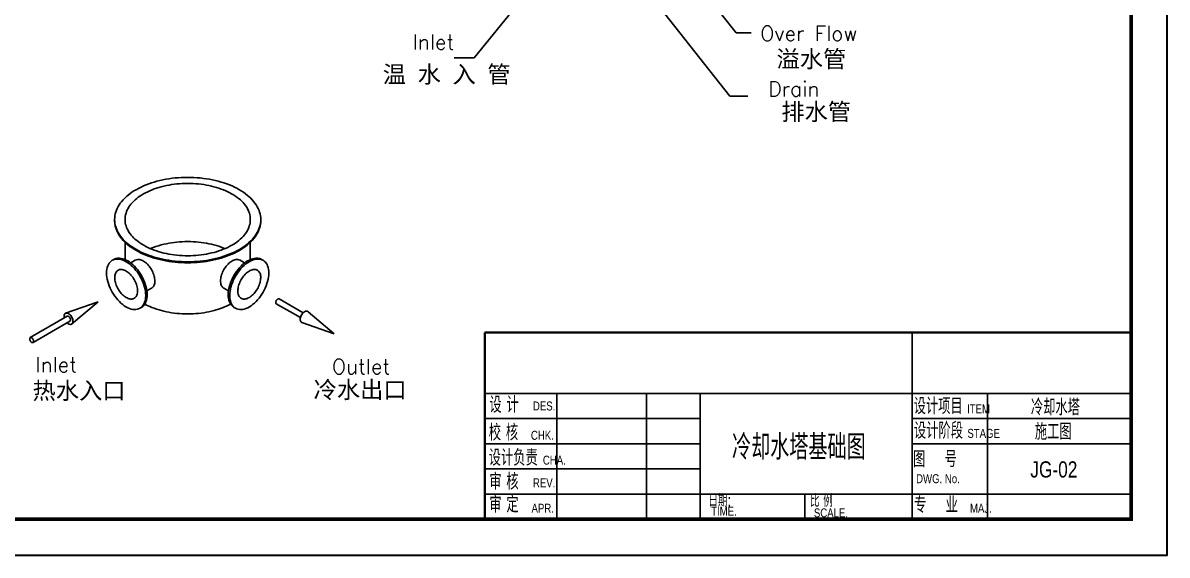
# Model space of a CAD drawing. Extents: x 35568 to 61186, y -11062 to 6868.
# Drawn here: x 54475 to 61186, y -11062 to -7941 of the extents above; entities that cross this region are included whole.
import ezdxf
from ezdxf.enums import TextEntityAlignment as Align

# ---------------------------------------------------------------- set-up
doc = ezdxf.new("R2010")
doc.units = 0
doc.header["$LTSCALE"] = 4
doc.layers.get('0').update_dxf_attribs({"linetype": 'CONTINUOUS'})
for name, color, linetype in [('D', 7, 'CONTINUOUS'), ('PUB_TITLE', 4, 'CONTINUOUS'), ('TUKUANG', 2, 'CONTINUOUS')]:
    doc.layers.add(name, color=color, linetype=linetype)
doc.styles.add('FSD', font='mon.shx', dxfattribs={"width": 0.8, "bigfont": 'fsd.shx'})
doc.styles.add('ROMANS', font='romans', dxfattribs={"bigfont": 'china'})
doc.styles.get("Standard").update_dxf_attribs({"font": 'ISOCP'})

msp = doc.modelspace()

# ---------------------------------------------------------------- linework, layer by layer
at = {"color": 7}
for p, q in [((55013.4, -9094.4), (55013.4, -9100.4)), ((55870.6, -9094.4), (55870.6, -9100.4)), ((55074.6, -9328.9), (55074.6, -9228.2)), ((55809.3, -9328.9), (55809.3, -9227.6)), ((55008.4, -9328.3), (54999.7, -9333.3)), ((55875.6, -9328.3), (55884.2, -9333.3)), ((55134.7, -9333.2), (55107.9, -9348.7)), ((55749.2, -9333.2), (55776.1, -9348.7)), ((55229.6, -9497.5), (55202.8, -9513.1)), ((55654.3, -9497.5), (55681.2, -9513.1)), ((54916.2, -9575.9), (54724.6, -9644.1)), ((54761.4, -9707.7), (54916.2, -9575.9)), ((55961.8, -9588), (56102.8, -9669.4)), ((55978.4, -9559.4), (56119.3, -9640.8)), ((54734.7, -9661.6), (54518.5, -9786.4)), ((55170.6, -9609.4), (55162, -9614.4)), ((55713.3, -9609.4), (55722, -9614.4)), ((56300.7, -9764.6), (56148.2, -9634.6)), ((54751.3, -9690.2), (54535.1, -9815)), ((56112.1, -9697.6), (56300.7, -9764.6))]:
    msp.add_line(p, q, dxfattribs=at)
for points in [[(55745.1, -9269.4, 0.091621), (55830.5, -9198.9, 0.133827), (55869, -9115.9, 0.1493), (55856, -9030.3, 0.111921), (55793.1, -8952.4, 0.075912), (55687.8, -8891.6, 0.057376), (55552.9, -8855.3, 0.05077), (55404.6, -8847.8, 0.052885), (55260.8, -8870.1, 0.064782), (55138.9, -8919.4, 0.091621), (55053.5, -8989.8, 0.133827), (55014.9, -9072.8, 0.1493), (55027.9, -9158.4, 0.111921), (55090.8, -9236.3, 0.075912), (55196.1, -9297.1, 0.057376), (55331, -9333.4, 0.05077), (55479.3, -9340.9, 0.052885), (55623.1, -9318.7, 0.064782), (55745.1, -9269.4)], [(55701.8, -9244.4, 0.091621), (55775, -9184, 0.133827), (55808, -9112.8, 0.1493), (55796.9, -9039.5, 0.111921), (55742.9, -8972.7, 0.075912), (55652.7, -8920.6, 0.057376), (55537.1, -8889.5, 0.05077), (55409.9, -8883, 0.052885), (55286.7, -8902.1, 0.064782), (55182.2, -8944.4, 0.091621), (55109, -9004.7, 0.133827), (55075.9, -9075.9, 0.1493), (55087.1, -9149.3, 0.111921), (55141, -9216, 0.075912), (55231.2, -9268.1, 0.057376), (55346.9, -9299.3, 0.05077), (55474, -9305.7, 0.052885), (55597.2, -9286.6, 0.064782), (55701.8, -9244.4)], [(54966.1, -9407.6, -0.091621), (54973, -9366.3, -0.133827), (54992.9, -9337.9, -0.1493), (55023.5, -9326, -0.111921), (55060.9, -9331.9, -0.075912), (55100.8, -9354.9, -0.057376), (55138.2, -9392.2, -0.05077), (55168.7, -9439.4, -0.052885), (55188.7, -9490.8, -0.064782), (55195.6, -9540.1, -0.091621), (55188.7, -9581.4, -0.133827), (55168.7, -9609.8, -0.1493), (55138.2, -9621.7, -0.111921), (55100.8, -9615.8, -0.075912), (55060.9, -9592.8, -0.057376), (55023.5, -9555.5, -0.05077), (54992.9, -9508.3, -0.052885), (54973, -9456.9, -0.064782), (54966.1, -9407.6)], [(55917.8, -9407.6, 0.091621), (55910.9, -9366.3, 0.133827), (55891, -9337.9, 0.1493), (55860.5, -9326, 0.111921), (55823, -9331.9, 0.075912), (55783.2, -9354.9, 0.057376), (55745.7, -9392.2, 0.05077), (55715.2, -9439.4, 0.052885), (55695.3, -9490.8, 0.064782), (55688.4, -9540.1, 0.091621), (55695.3, -9581.4, 0.133827), (55715.2, -9609.8, 0.1493), (55745.7, -9621.7, 0.111921), (55783.2, -9615.8, 0.075912), (55823, -9592.8, 0.057376), (55860.5, -9555.5, 0.05077), (55891, -9508.3, 0.052885), (55910.9, -9456.9, 0.064782), (55917.8, -9407.6)], [(55013.7, -9435.1, -0.091621), (55017.8, -9410.9, -0.133827), (55029.4, -9394.4, -0.1493), (55047.3, -9387.4, -0.111921), (55069.2, -9390.8, -0.075912), (55092.5, -9404.3, -0.057376), (55114.4, -9426.1, -0.05077), (55132.3, -9453.7, -0.052885), (55143.9, -9483.8, -0.064782), (55148, -9512.6, -0.091621), (55143.9, -9536.8, -0.133827), (55132.3, -9553.4, -0.1493), (55114.4, -9560.3, -0.111921), (55092.5, -9556.9, -0.075912), (55069.2, -9543.5, -0.057376), (55047.3, -9521.6, -0.05077), (55029.4, -9494, -0.052885), (55017.8, -9464, -0.064782), (55013.7, -9435.1)], [(55870.2, -9435.1, 0.091621), (55866.2, -9410.9, 0.133827), (55854.5, -9394.4, 0.1493), (55836.7, -9387.4, 0.111921), (55814.8, -9390.8, 0.075912), (55791.4, -9404.3, 0.057376), (55769.5, -9426.1, 0.05077), (55751.7, -9453.7, 0.052885), (55740, -9483.8, 0.064782), (55736, -9512.6, 0.091621), (55740, -9536.8, 0.133827), (55751.7, -9553.4, 0.1493), (55769.5, -9560.3, 0.111921), (55791.4, -9556.9, 0.075912), (55814.8, -9543.5, 0.057376), (55836.7, -9521.6, 0.05077), (55854.5, -9494, 0.052885), (55866.2, -9464, 0.064782), (55870.2, -9435.1)], [(54526.8, -9787.2, 0.091621), (54522.8, -9785.7, 0.133827), (54519.3, -9786.1, 0.1493), (54516.7, -9788.1, 0.111921), (54515.3, -9791.7, 0.075912), (54515.3, -9796.4, 0.057376), (54516.7, -9801.6, 0.05077), (54519.3, -9806.7, 0.052885), (54522.8, -9811.1, 0.064782), (54526.8, -9814.2, 0.091621), (54530.8, -9815.7, 0.133827), (54534.3, -9815.4, 0.1493), (54536.9, -9813.3, 0.111921), (54538.3, -9809.7, 0.075912), (54538.3, -9805, 0.057376), (54536.9, -9799.8, 0.05077), (54534.3, -9794.7, 0.052885), (54530.8, -9790.4, 0.064782), (54526.8, -9787.2)]]:
    msp.add_lwpolyline(points, format="xyb", close=True, dxfattribs=at)
for points in [[(55013.4, -9100.4, 0.112167), (55027.9, -9164.4, 0.111921), (55090.8, -9242.3, 0.075912), (55196.1, -9303.1, 0.057376), (55331, -9339.4, 0.05077), (55479.3, -9346.9, 0.052885), (55623.1, -9324.7, 0.064782), (55745.1, -9275.4), (55745.1, -9275.4, 0.091621)], [(55745.1, -9275.4, 0.091621), (55830.5, -9204.9, 0.133827), (55869, -9121.9, 0.036521), (55870.6, -9100.4, 0.111921)], [(55660.6, -9264.8, 0.006187), (55652.7, -9261.6, 0.057376), (55537.1, -9230.5, 0.05077), (55409.9, -9224, 0.052885), (55286.7, -9243.1, 0.038412), (55223.3, -9264.9, 0.091621)], [(55008.4, -9328.3, -0.112167), (55032.1, -9321, -0.111921), (55069.6, -9326.9, -0.075912), (55109.4, -9349.9, -0.057376), (55146.9, -9387.2, -0.05077), (55177.4, -9434.4, -0.052885), (55197.3, -9485.8, -0.064782), (55204.2, -9535.1, -0.091621), (55197.3, -9576.4, -0.133827), (55177.4, -9604.8, -0.036521), (55170.6, -9609.4, -0.111921)], [(55875.6, -9328.3, 0.112167), (55851.8, -9321, 0.111921), (55814.4, -9326.9, 0.075912), (55774.5, -9349.9, 0.057376), (55737.1, -9387.2, 0.05077), (55706.5, -9434.4, 0.052885), (55686.6, -9485.8, 0.064782), (55679.7, -9535.1, 0.091621), (55686.6, -9576.4, 0.133827), (55706.5, -9604.8, 0.036521), (55713.3, -9609.4, 0.111921)], [(55134.7, -9333.2, -0.112167), (55148.6, -9328.9, -0.111921), (55170.5, -9332.3, -0.075912), (55193.8, -9345.8, -0.057376), (55215.7, -9367.6, -0.05077), (55233.6, -9395.2, -0.052885), (55245.2, -9425.3, -0.064782), (55249.3, -9454.1, -0.091621), (55245.2, -9478.3, -0.133827), (55233.6, -9494.9, -0.036521), (55229.6, -9497.5, -0.111921)], [(55749.2, -9333.2, 0.112167), (55735.3, -9328.9, 0.111921), (55713.4, -9332.3, 0.075912), (55690.1, -9345.8, 0.057376), (55668.2, -9367.6, 0.05077), (55650.4, -9395.2, 0.052885), (55638.7, -9425.3, 0.064782), (55634.7, -9454.1, 0.091621), (55638.7, -9478.3, 0.133827), (55650.4, -9494.9, 0.036521), (55654.3, -9497.5, 0.111921)], [(55190.5, -9590.1, 0.032593), (55231.2, -9609.1, 0.057376), (55346.9, -9640.3, 0.05077), (55474, -9646.7, 0.052885), (55597.2, -9627.6, 0.059264), (55693.4, -9590)], [(55978.4, -9559.4, 0.112167), (55975.9, -9558.6, 0.111921), (55972.1, -9559.2, 0.075912), (55968.1, -9561.6, 0.057376), (55964.2, -9565.4, 0.05077), (55961.1, -9570.2, 0.052885), (55959.1, -9575.4, 0.064782), (55958.4, -9580.5, 0.091621), (55959.1, -9584.7, 0.133827), (55961.1, -9587.6, 0.036521), (55961.8, -9588, 0.111921)], [(54718.3, -9671.1, -0.022953), (54717.4, -9666.3, -0.075912), (54717.4, -9655.9, -0.111921), (54720.5, -9647.9, -0.1493), (54726.3, -9643.3, -0.133827), (54734.1, -9642.6, -0.091621), (54743, -9645.9, -0.064782), (54751.9, -9652.8, -0.052885), (54759.7, -9662.6, -0.05077), (54765.5, -9673.9, -0.057376), (54768.6, -9685.5, -0.075912), (54768.6, -9695.9, -0.111921), (54765.5, -9703.9, -0.1493), (54759.7, -9708.5, -0.133827), (54751.9, -9709.2, -0.091621), (54743, -9705.9), (54743, -9705.9, -0.064782)], [(54743, -9662.4, 0.091621), (54739, -9660.9, 0.133827), (54735.5, -9661.2, 0.036521), (54734.7, -9661.6, 0.111921)], [(54751.3, -9690.2, 0.112167), (54753.1, -9688.5, 0.111921), (54754.5, -9684.9, 0.075912), (54754.5, -9680.2, 0.057376), (54753.1, -9675, 0.05077), (54750.5, -9669.9, 0.052885), (54747, -9665.5, 0.064782), (54743, -9662.4), (54743, -9662.4, 0.091621)], [(56148.2, -9634.6, 0.01924), (56147.4, -9633.8, 0.1493), (56140.5, -9631.1, 0.111921), (56132, -9632.4, 0.075912), (56123, -9637.6, 0.057376), (56114.5, -9646.1, 0.05077), (56107.6, -9656.8, 0.052885), (56103.1, -9668.4, 0.064782), (56101.5, -9679.6, 0.091621), (56103.1, -9688.9, 0.133827), (56107.6, -9695.3, 0.10018), (56112.1, -9697.6, 0.111921)], [(54743, -9705.9, -0.058804), (54734.9, -9699.7, -0.052885)]]:
    msp.add_lwpolyline(points, format="xyb", dxfattribs=at)
at = {"layer": 'D', "color": 7}
for p, q in [((58370.9, -7636.3), (58659.4, -8000.5)), ((57512.3, -7666.1), (57122.6, -8145.5)), ((58240.8, -7888.8), (58622.1, -8371.5)), ((58659.4, -8000.5), (58746.8, -8000.5)), ((57122.6, -8145.5), (57005, -8145.5)), ((58622.1, -8371.5), (58727.6, -8371.5))]:
    msp.add_line(p, q, dxfattribs=at)
at = {"layer": 'PUB_TITLE', "lineweight": 30}
msp.add_lwpolyline([(48676.8, -11061.7), (61186.5, -11061.7), (61186.5, -2216.5), (48676.8, -2216.5)], close=True, dxfattribs=at)
at = {"layer": 'PUB_TITLE', "lineweight": 30, "const_width": 21.1}
msp.add_lwpolyline([(49203.3, -10851.1), (60975.9, -10851.1), (60975.9, -2427.1), (49203.3, -2427.1)], close=True, dxfattribs=at)
at = {"layer": 'TUKUANG'}
for p, q in [((59691.5, -9756.3), (59691.5, -10851.1)), ((60975.9, -9756.3), (60975.9, -10851.1)), ((57185.1, -10114.2), (60975.9, -10114.2)), ((57606.2, -10851.1), (57606.2, -10114.2)), ((58132.5, -10851.1), (58132.5, -10114.2)), ((58448.3, -10851.1), (58448.3, -10114.2)), ((60133.5, -10114.2), (60133.5, -10703.7)), ((60975.9, -10851.1), (60975.9, -10114.2)), ((57185.1, -10261.6), (58448.3, -10261.6)), ((59691.5, -10261.6), (60975.9, -10261.6)), ((57185.1, -10408.9), (58448.3, -10408.9)), ((59691.5, -10408.9), (60975.9, -10408.9)), ((57185.1, -10556.3), (58448.3, -10556.3)), ((57185.1, -10703.7), (58448.3, -10703.7)), ((58448.3, -10703.7), (60975.9, -10703.7)), ((59061.5, -10703.7), (59061.5, -10851.1)), ((60133.5, -10703.7), (60133.5, -10851.1)), ((57186.1, -10851.1), (60975.9, -10851.1))]:
    msp.add_line(p, q, dxfattribs=at)
at = {"layer": 'TUKUANG', "const_width": 14.7}
for points in [[(60975.9, -9756.3), (57183.6, -9756.3)], [(57185.1, -9756.3), (57185.1, -10851.1)]]:
    msp.add_lwpolyline(points, dxfattribs=at)

# ---------------------------------------------------------------- texts
at = {"layer": 'D', "color": 7, "style": 'ROMANS'}
for s, p in [('Over Flow', (58800.3, -8046.9)), (' Inlet', (56701.1, -8097.8)), (' Drain', (58787.2, -8372)), ('  Inlet', (54428.5, -9989.6)), ('  Outlet', (56167.7, -10000))]:
    msp.add_text(s, height=87.5, dxfattribs=at).set_placement(p)
at = {"layer": 'D', "char_height": 100, "width": 866, "attachment_point": 1}
for s, insert in [('{\\fSimSun|b0|i0|c134|p2;溢水管}', (58895.5, -8102.8)), ('{\\f宋体|b0|i0|c134|p2;温 水 入 管}', (56586, -8192.9)), ('{\\fSimSun|b0|i0|c134|p2;排水管}', (58923.6, -8412.2)), ('{\\fSimSun|b0|i0|c134|p54;热水入口}', (54531.8, -10047.2)), ('{\\fSimSun|b0|i0|c134|p54;冷水出口}', (56180.5, -10042.3))]:
    msp.add_mtext(s, dxfattribs=dict(at, insert=insert))
at = {"layer": 'TUKUANG', "style": 'FSD', "width": 0.8}
for s, height, p in [('设 计', 94.77, (57211.2, -10227.5)), ('设计项目', 94.77, (59699.9, -10235.4)), ('DES.', 52.65, (57466.8, -10213.7)), ('ITEM', 52.65, (60013.2, -10231.2)), ('校 核', 94.77, (57207.8, -10390)), ('CHK.', 52.65, (57455, -10385.7)), ('设计阶段', 94.77, (59701.4, -10379.3)), ('STAGE', 52.65, (60015, -10374.2)), ('设计负责', 94.77, (57207.3, -10537.4)), ('图    号', 94.77, (59696.8, -10546.3)), ('CHA.', 52.65, (57525.2, -10531.2)), ('审 核', 94.77, (57210.6, -10678)), ('DWG. No.', 52.65, (59714.1, -10640)), ('REV.', 52.65, (57466.8, -10664.2)), ('审 定', 94.77, (57210.6, -10812.3)), ('日期:', 73.71, (58495.6, -10777.7)), ('比 例', 73.71, (59091.9, -10779.3)), ('专    业', 94.77, (59702.5, -10814.3)), ('APR.', 52.65, (57458.6, -10813.2)), ('TIME.', 52.65, (58512.1, -10830.4)), ('SCALE.', 52.65, (59114.7, -10840.4)), ('MAJ.', 52.65, (60030.2, -10813.7))]:
    msp.add_text(s, height=height, dxfattribs=at).set_placement(p)
for s, height, p in [('冷却水塔', 94.77, (60531.4, -10242.2)), ('施工图', 94.77, (60518.8, -10385.1)), ('冷却水塔基础图', 147.42, (59026.5, -10502.2)), ('JG-02', 94.77, (60522.2, -10606.7))]:
    msp.add_text(s, height=height, dxfattribs=at).set_placement(p, align=Align.CENTER)

doc.saveas('drawing.dxf')
